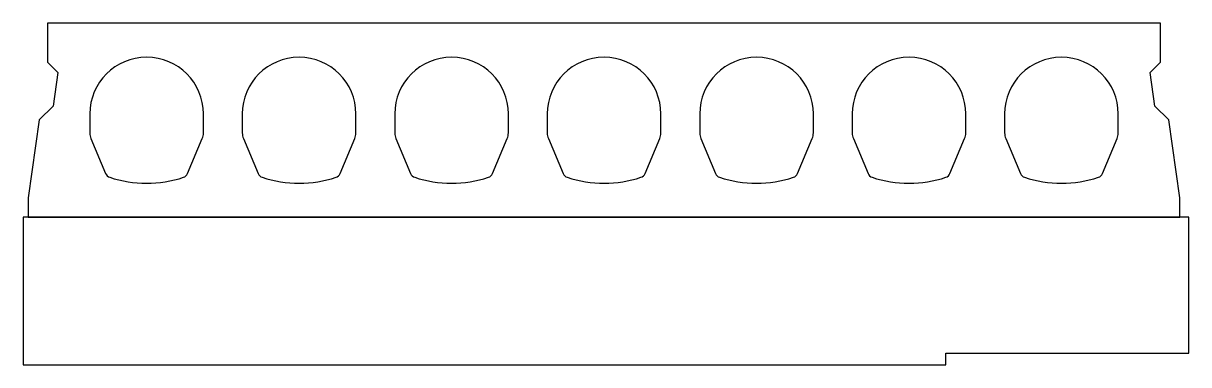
# Model space of a CAD drawing. Header units: millimetres. Extents: x 0 to 1200, y 0 to 352.
import ezdxf

# ---------------------------------------------------------------- set-up
doc = ezdxf.new("R2010")
doc.units = ezdxf.units.MM
doc.layers.add('insulation', color=2, linetype='Continuous')
doc.layers.add('reinforced concrete', color=7, linetype='Continuous')

msp = doc.modelspace()

# ---------------------------------------------------------------- linework, layer by layer
at = {"layer": 'insulation'}
msp.add_lwpolyline([(0, 0), (950, 0), (950, 12), (1200, 12), (1200, 152), (0, 152)], close=True, dxfattribs=at)
at = {"layer": 'reinforced concrete'}
msp.add_lwpolyline([(1191, 172), (1179.5, 252.6), (1165.3, 266.7), (1160.4, 301.4), (1171, 312), (1171, 352), (25, 352), (25, 312), (35.6, 301.4), (30.7, 266.7), (16.5, 252.6), (5, 172), (5, 152), (1191, 152)], close=True, dxfattribs=at)
for points in [[(69.7, 233.1), (84.8, 197.1, 0.216278), (89, 193.2, 0.162058), (165, 193.2, 0.216278), (169.2, 197.1), (184.3, 233.1, 0.099699), (185.5, 238.9), (185.5, 258.5, 1), (68.5, 258.5), (68.5, 238.9, 0.099699)], [(226.7, 233.1), (241.8, 197.1, 0.216278), (246, 193.2, 0.162058), (322, 193.2, 0.216278), (326.2, 197.1), (341.3, 233.1, 0.099699), (342.5, 238.9), (342.5, 258.5, 1), (225.5, 258.5), (225.5, 238.9, 0.099699)], [(383.7, 233.1), (398.8, 197.1, 0.216278), (403, 193.2, 0.162058), (479, 193.2, 0.216278), (483.2, 197.1), (498.3, 233.1, 0.099699), (499.5, 238.9), (499.5, 258.5, 1), (382.5, 258.5), (382.5, 238.9, 0.099699)], [(540.7, 233.1), (555.8, 197.1, 0.216278), (560, 193.2, 0.162058), (636, 193.2, 0.216278), (640.2, 197.1), (655.3, 233.1, 0.099699), (656.5, 238.9), (656.5, 258.5, 1), (539.5, 258.5), (539.5, 238.9, 0.099699)], [(697.7, 233.1), (712.8, 197.1, 0.216278), (717, 193.2, 0.162058), (793, 193.2, 0.216278), (797.2, 197.1), (812.3, 233.1, 0.099699), (813.5, 238.9), (813.5, 258.5, 1), (696.5, 258.5), (696.5, 238.9, 0.099699)], [(854.7, 233.1), (869.8, 197.1, 0.216278), (874, 193.2, 0.162058), (950, 193.2, 0.216278), (954.2, 197.1), (969.3, 233.1, 0.099699), (970.5, 238.9), (970.5, 258.5, 1), (853.5, 258.5), (853.5, 238.9, 0.099699)], [(1011.7, 233.1), (1026.8, 197.1, 0.216278), (1031, 193.2, 0.162058), (1107, 193.2, 0.216278), (1111.2, 197.1), (1126.3, 233.1, 0.099699), (1127.5, 238.9), (1127.5, 258.5, 1), (1010.5, 258.5), (1010.5, 238.9, 0.099699)]]:
    msp.add_lwpolyline(points, format="xyb", close=True, dxfattribs=at)

doc.saveas('drawing.dxf')
